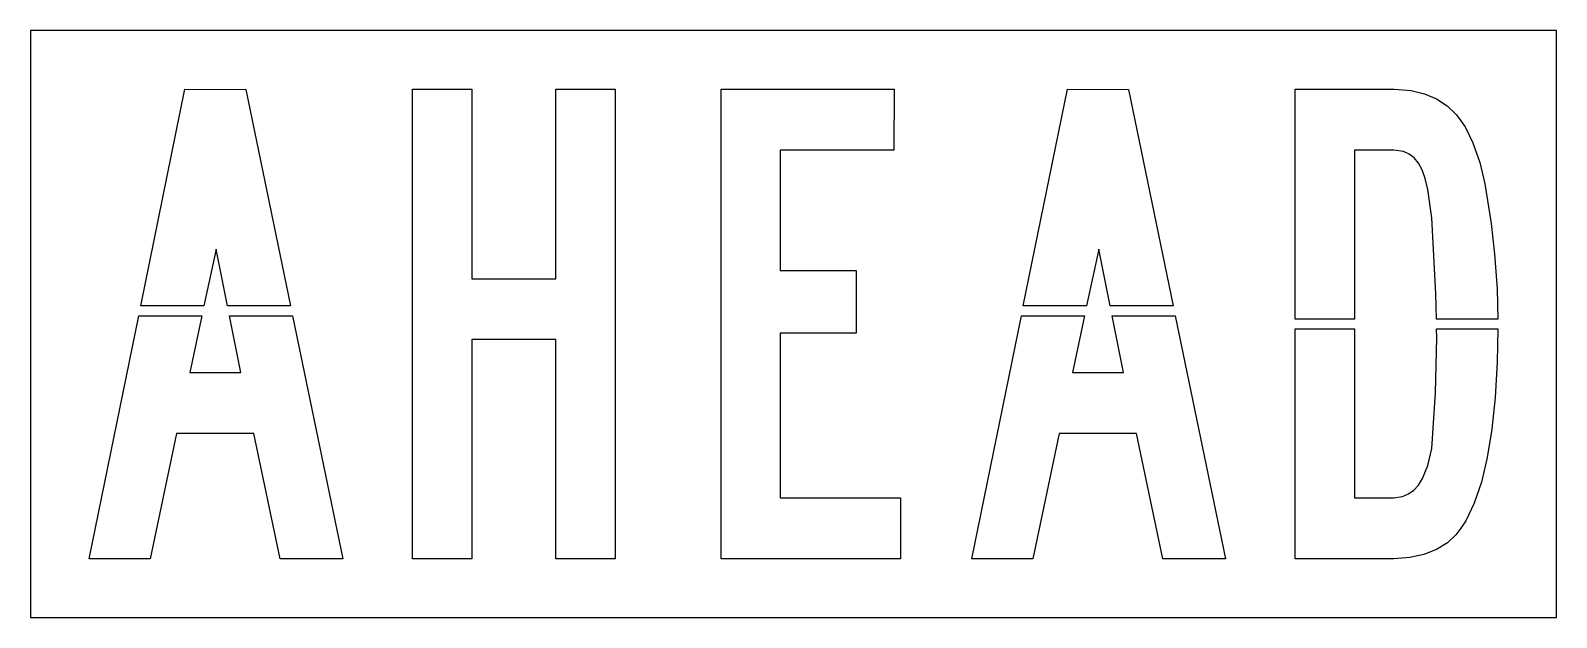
# Model space of a CAD drawing. Extents: x 0 to 78, y 0 to 30.
import ezdxf

# ---------------------------------------------------------------- set-up
doc = ezdxf.new("R2010")
doc.units = 0
doc.layers.add('CUT', color=7, linetype='Continuous')
doc.layers.add('OUTSIDE', color=1, linetype='Continuous')

msp = doc.modelspace()

# ---------------------------------------------------------------- linework, layer by layer
at = {"layer": 'CUT'}
for points in [[(5.6306, 15.9234), (7.8836, 26.9981), (11.0012, 26.993), (13.2887, 15.9234), (10.0666, 15.9234), (9.4856, 18.8261), (9.4839, 18.8273), (8.8645, 15.9234)], [(22.5576, 3.0046), (19.5285, 3), (19.5285, 27), (22.5576, 26.9954), (22.5585, 17.3155), (26.8519, 17.3155), (26.8519, 26.9964), (29.885, 26.9947), (29.885, 3), (26.8519, 3.0005), (26.8452, 14.1996), (22.5602, 14.1996)], [(44.1347, 23.8841), (38.3262, 23.8819), (38.3262, 17.7398), (42.201, 17.7355), (42.2006, 14.5363), (38.3262, 14.5315), (38.3262, 6.1181), (44.4743, 6.1159), (44.475, 3), (35.2958, 3.0048), (35.2972, 27), (44.1383, 26.9969)], [(50.748, 15.9234), (53.001, 26.9981), (56.1186, 26.993), (58.4061, 15.9234), (55.184, 15.9234), (54.603, 18.8261), (54.6013, 18.8273), (53.9819, 15.9234)], [(71.2952, 22.4304), (71.1356, 22.8737), (70.9491, 23.2222), (70.7302, 23.4905), (70.4753, 23.6846), (70.1758, 23.8118), (69.6912, 23.8829), (67.6755, 23.8841), (67.6776, 15.251), (64.6471, 15.251), (64.6479, 27), (69.7018, 26.9995), (70.5644, 26.929), (71.2515, 26.7662), (71.8702, 26.5061), (72.4138, 26.1497), (72.8897, 25.6913), (73.328, 25.0757), (73.724, 24.2635), (74.0753, 23.2627), (74.346, 22.1647), (74.6616, 20.1298), (74.8397, 18.5702), (74.9614, 16.7986), (74.9973, 15.251), (71.8623, 15.251), (71.8296, 16.5418), (71.6326, 20.4305), (71.43, 21.881)], [(8.7574, 15.4214), (8.138, 12.5174), (10.747, 12.5242), (10.1671, 15.4214), (13.3924, 15.4214), (15.9593, 3), (12.7688, 3.0007), (11.4219, 9.4001), (7.4681, 9.4001), (6.1184, 3.0041), (3.0024, 3.0046), (5.5284, 15.4214)], [(53.8748, 15.4214), (53.2554, 12.5174), (55.8644, 12.5242), (55.2845, 15.4214), (58.5099, 15.4214), (61.0767, 3), (57.8862, 3.0007), (56.5393, 9.4001), (52.5855, 9.4001), (51.2358, 3.0041), (48.1199, 3.0046), (50.6459, 15.4214)], [(73.3584, 4.9416), (73.1165, 4.5622), (72.859, 4.2302), (72.4236, 3.8196), (71.8745, 3.481), (71.2282, 3.2266), (70.5063, 3.0653), (69.6872, 3.0005), (64.6462, 3), (64.647, 14.749), (67.6777, 14.749), (67.6798, 6.1159), (69.6723, 6.1166), (70.1278, 6.1829), (70.4403, 6.3115), (70.711, 6.5062), (70.9488, 6.7706), (71.1562, 7.1076), (71.4216, 7.7734), (71.6328, 8.6438), (71.8152, 11.4842), (71.8865, 14.2922), (71.875, 14.749), (74.9976, 14.749), (74.9681, 13.0538), (74.8664, 11.2493), (74.6976, 9.6276), (74.4615, 8.1806), (74.1598, 6.919), (73.7914, 5.8366)]]:
    msp.add_lwpolyline(points, close=True, dxfattribs=at)
at = {"layer": 'OUTSIDE'}
msp.add_lwpolyline([(0, 0), (78, 0), (78, 30), (0, 30)], close=True, dxfattribs=at)

doc.saveas('drawing.dxf')
